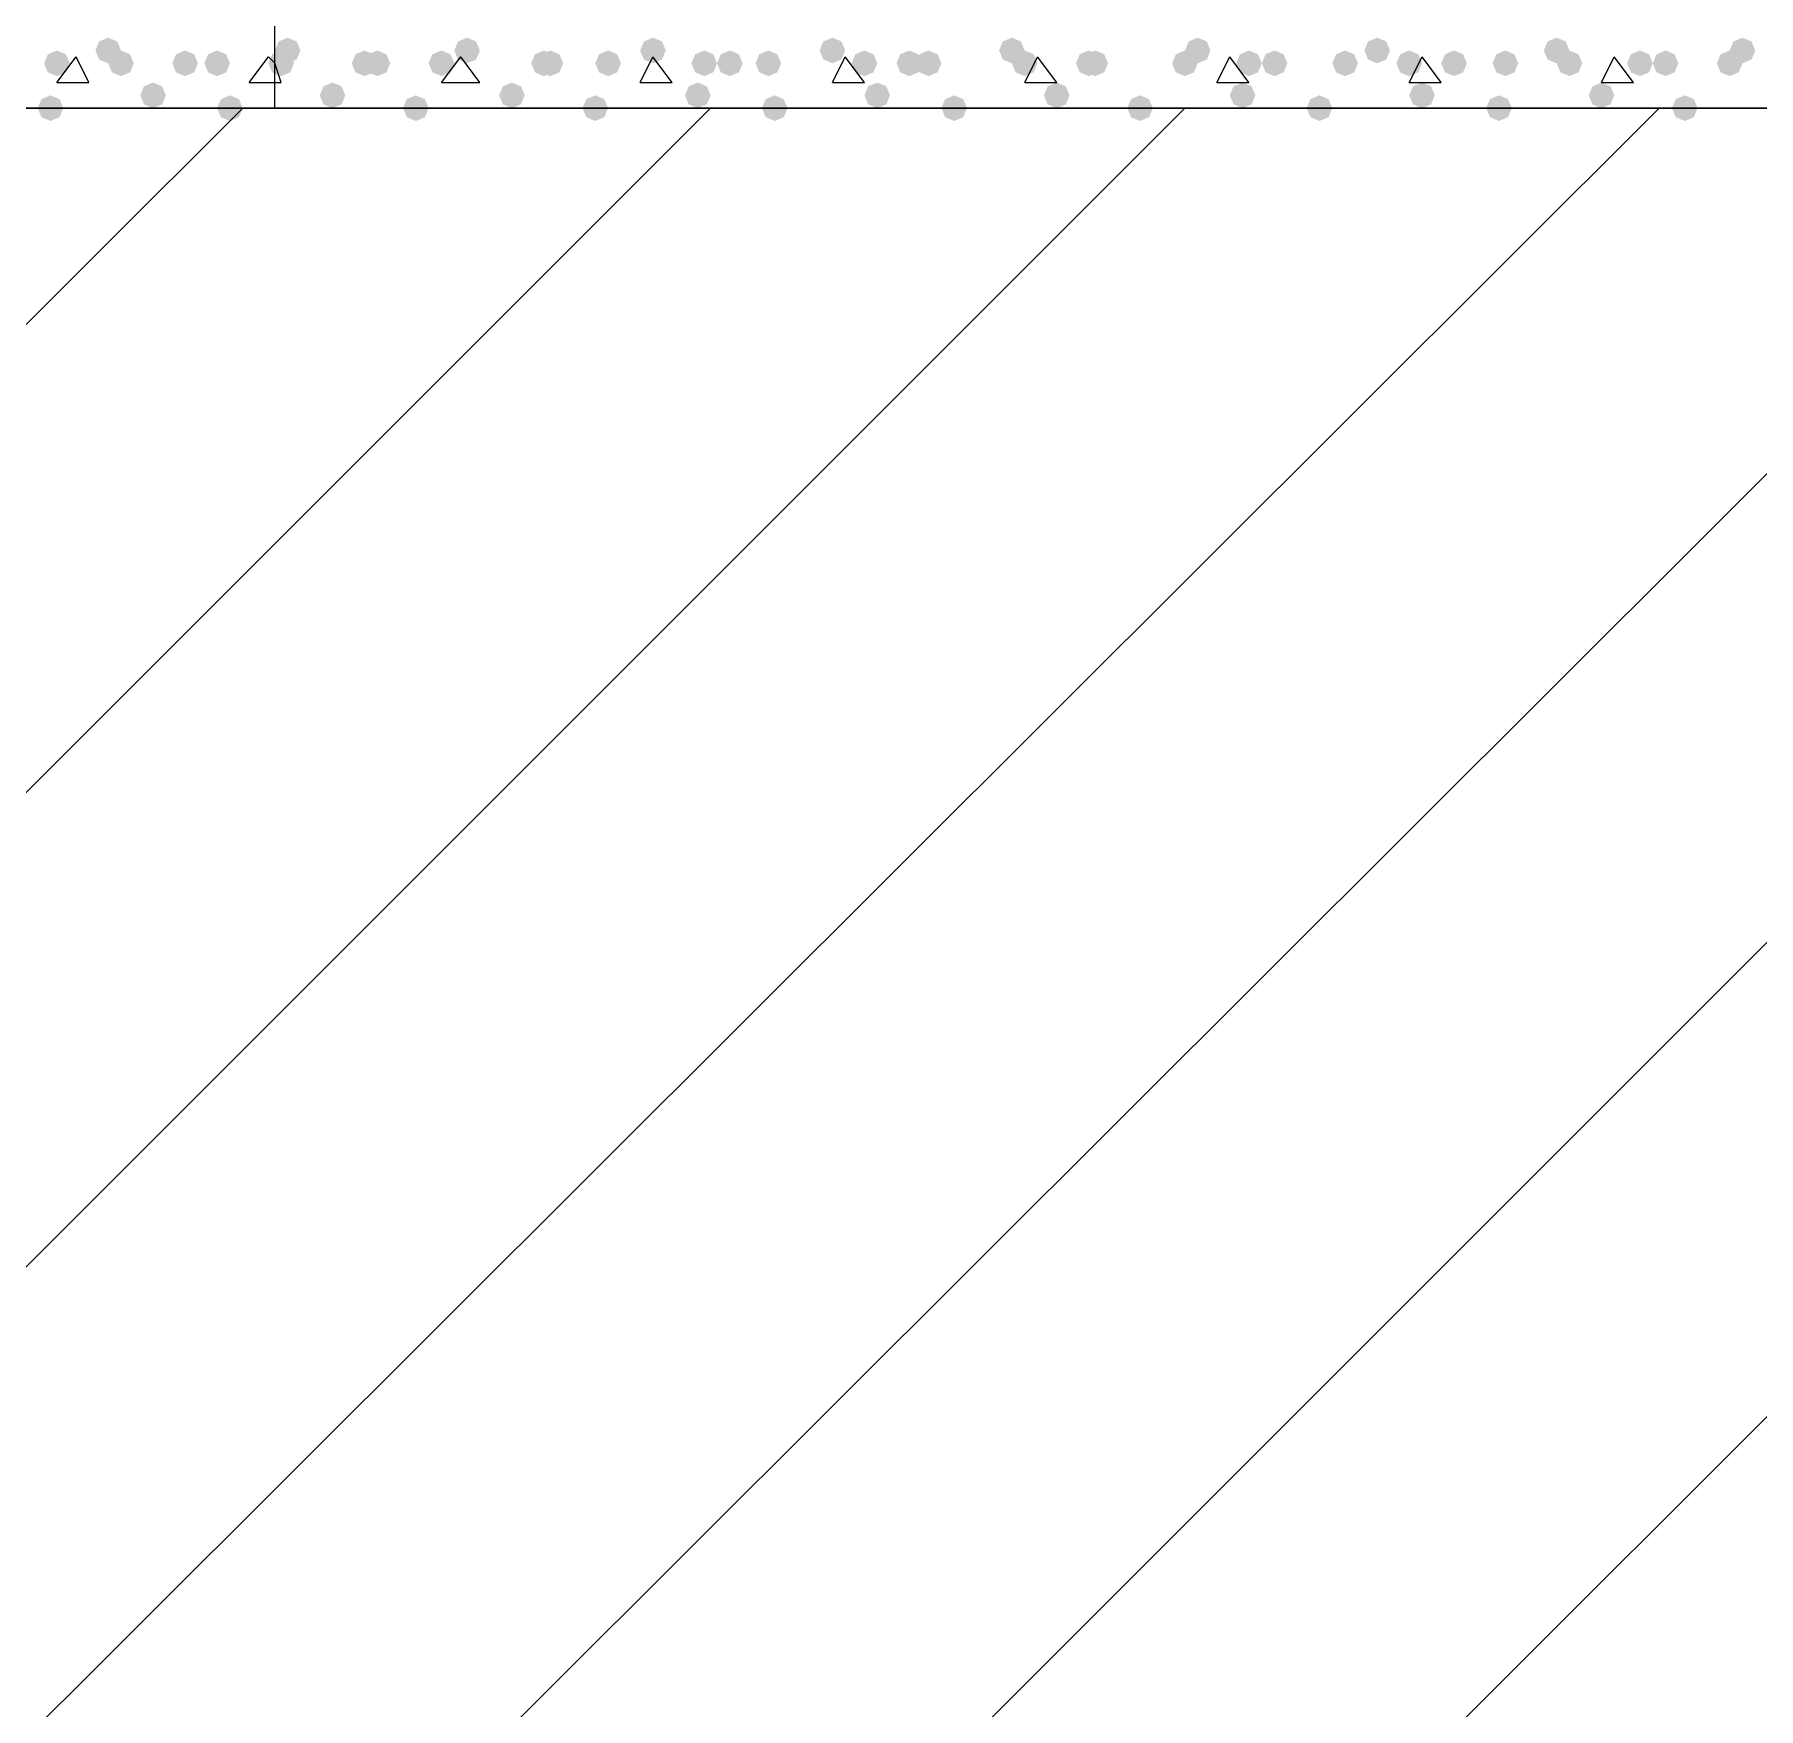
# Model space of a CAD drawing. Header units: millimetres. Extents: x 0 to 420, y 0 to 297.
# Drawn here: x 67.25 to 78.63, y 188.56 to 199.62 of the extents above; entities that cross this region are included whole.
import ezdxf

# ---------------------------------------------------------------- set-up
doc = ezdxf.new("R2010")
doc.units = ezdxf.units.MM
doc.layers.get('0').update_dxf_attribs({"linetype": 'CONTINUOUS'})

msp = doc.modelspace()

# ---------------------------------------------------------------- hatches: boundary and pattern name
at = {"true_color": 0x000007}
for points in [[(67.479333, 199.432333), (67.454462, 199.372537), (67.394667, 199.347667), (67.334871, 199.372537), (67.31, 199.432333), (67.334871, 199.492129), (67.394667, 199.517), (67.454462, 199.492129)], [(67.818, 199.517), (67.793129, 199.457204), (67.733333, 199.432333), (67.673537, 199.457204), (67.648667, 199.517), (67.673537, 199.576796), (67.733333, 199.601667), (67.793129, 199.576796)], [(67.902667, 199.432333), (67.877796, 199.372537), (67.818, 199.347667), (67.758204, 199.372537), (67.733333, 199.432333), (67.758204, 199.492129), (67.818, 199.517), (67.877796, 199.492129)], [(68.326, 199.432333), (68.301129, 199.372537), (68.241333, 199.347667), (68.181537, 199.372537), (68.156667, 199.432333), (68.181537, 199.492129), (68.241333, 199.517), (68.301129, 199.492129)], [(68.537667, 199.432333), (68.512796, 199.372537), (68.453, 199.347667), (68.393204, 199.372537), (68.368333, 199.432333), (68.393204, 199.492129), (68.453, 199.517), (68.512796, 199.492129)], [(68.114333, 199.220667), (68.089462, 199.160871), (68.029667, 199.136), (67.969871, 199.160871), (67.945, 199.220667), (67.969871, 199.280462), (68.029667, 199.305333), (68.089462, 199.280463)], [(67.437, 199.136), (67.412129, 199.076204), (67.352333, 199.051333), (67.292538, 199.076204), (67.267667, 199.136), (67.292537, 199.195796), (67.352333, 199.220667), (67.412129, 199.195796)], [(68.622333, 199.136), (68.597463, 199.076204), (68.537667, 199.051333), (68.477871, 199.076204), (68.453, 199.136), (68.477871, 199.195796), (68.537667, 199.220667), (68.597462, 199.195796)]]:
    msp.add_hatch(color=0, dxfattribs=at).paths.add_polyline_path(points, flags=0)
at = {"true_color": 0x000008}
for points in [[(68.961, 199.432333), (68.936129, 199.372537), (68.876333, 199.347667), (68.816537, 199.372537), (68.791667, 199.432333), (68.816537, 199.492129), (68.876333, 199.517), (68.936129, 199.492129)], [(69.003333, 199.517), (68.978463, 199.457204), (68.918667, 199.432333), (68.858871, 199.457204), (68.834, 199.517), (68.858871, 199.576796), (68.918667, 199.601667), (68.978462, 199.576796)], [(69.511333, 199.432333), (69.486462, 199.372537), (69.426667, 199.347667), (69.366871, 199.372537), (69.342, 199.432333), (69.366871, 199.492129), (69.426667, 199.517), (69.486462, 199.492129)], [(69.596, 199.432333), (69.571129, 199.372537), (69.511333, 199.347667), (69.451537, 199.372537), (69.426667, 199.432333), (69.451537, 199.492129), (69.511333, 199.517), (69.571129, 199.492129)], [(70.019333, 199.432333), (69.994462, 199.372537), (69.934667, 199.347667), (69.874871, 199.372537), (69.85, 199.432333), (69.874871, 199.492129), (69.934667, 199.517), (69.994462, 199.492129)], [(70.188667, 199.517), (70.163796, 199.457204), (70.104, 199.432333), (70.044204, 199.457204), (70.019333, 199.517), (70.044204, 199.576796), (70.104, 199.601667), (70.163796, 199.576796)], [(70.696667, 199.432333), (70.671796, 199.372537), (70.612, 199.347667), (70.552204, 199.372537), (70.527333, 199.432333), (70.552204, 199.492129), (70.612, 199.517), (70.671796, 199.492129)], [(70.739, 199.432333), (70.714129, 199.372537), (70.654333, 199.347667), (70.594538, 199.372537), (70.569667, 199.432333), (70.594537, 199.492129), (70.654333, 199.517), (70.714129, 199.492129)], [(71.12, 199.432333), (71.095129, 199.372537), (71.035333, 199.347667), (70.975538, 199.372537), (70.950667, 199.432333), (70.975537, 199.492129), (71.035333, 199.517), (71.095129, 199.492129)], [(71.416333, 199.517), (71.391462, 199.457204), (71.331667, 199.432333), (71.271871, 199.457204), (71.247, 199.517), (71.271871, 199.576796), (71.331667, 199.601667), (71.391462, 199.576796)], [(71.755, 199.432333), (71.730129, 199.372537), (71.670333, 199.347667), (71.610538, 199.372537), (71.585667, 199.432333), (71.610537, 199.492129), (71.670333, 199.517), (71.730129, 199.492129)], [(71.924333, 199.432333), (71.899462, 199.372537), (71.839667, 199.347667), (71.779871, 199.372537), (71.755, 199.432333), (71.779871, 199.492129), (71.839667, 199.517), (71.899462, 199.492129)], [(72.178333, 199.432333), (72.153463, 199.372537), (72.093667, 199.347667), (72.033871, 199.372537), (72.009, 199.432333), (72.033871, 199.492129), (72.093667, 199.517), (72.153462, 199.492129)], [(72.601667, 199.517), (72.576796, 199.457204), (72.517, 199.432333), (72.457204, 199.457204), (72.432333, 199.517), (72.457204, 199.576796), (72.517, 199.601667), (72.576796, 199.576796)], [(72.813333, 199.432333), (72.788463, 199.372537), (72.728667, 199.347667), (72.668871, 199.372537), (72.644, 199.432333), (72.668871, 199.492129), (72.728667, 199.517), (72.788462, 199.492129)], [(73.109667, 199.432333), (73.084796, 199.372537), (73.025, 199.347667), (72.965204, 199.372537), (72.940333, 199.432333), (72.965204, 199.492129), (73.025, 199.517), (73.084796, 199.492129)], [(73.236667, 199.432333), (73.211796, 199.372537), (73.152, 199.347667), (73.092204, 199.372537), (73.067333, 199.432333), (73.092204, 199.492129), (73.152, 199.517), (73.211796, 199.492129)], [(73.787, 199.517), (73.762129, 199.457204), (73.702333, 199.432333), (73.642538, 199.457204), (73.617667, 199.517), (73.642537, 199.576796), (73.702333, 199.601667), (73.762129, 199.576796)], [(73.871667, 199.432333), (73.846796, 199.372537), (73.787, 199.347667), (73.727204, 199.372537), (73.702333, 199.432333), (73.727204, 199.492129), (73.787, 199.517), (73.846796, 199.492129)], [(74.295, 199.432333), (74.270129, 199.372537), (74.210333, 199.347667), (74.150538, 199.372537), (74.125667, 199.432333), (74.150537, 199.492129), (74.210333, 199.517), (74.270129, 199.492129)], [(74.337333, 199.432333), (74.312463, 199.372537), (74.252667, 199.347667), (74.192871, 199.372537), (74.168, 199.432333), (74.192871, 199.492129), (74.252667, 199.517), (74.312462, 199.492129)], [(74.93, 199.432333), (74.905129, 199.372537), (74.845333, 199.347667), (74.785538, 199.372537), (74.760667, 199.432333), (74.785537, 199.492129), (74.845333, 199.517), (74.905129, 199.492129)], [(75.014667, 199.517), (74.989796, 199.457204), (74.93, 199.432333), (74.870204, 199.457204), (74.845333, 199.517), (74.870204, 199.576796), (74.93, 199.601667), (74.989796, 199.576796)], [(75.353333, 199.432333), (75.328463, 199.372537), (75.268667, 199.347667), (75.208871, 199.372537), (75.184, 199.432333), (75.208871, 199.492129), (75.268667, 199.517), (75.328462, 199.492129)], [(75.522667, 199.432333), (75.497796, 199.372537), (75.438, 199.347667), (75.378204, 199.372537), (75.353333, 199.432333), (75.378204, 199.492129), (75.438, 199.517), (75.497796, 199.492129)], [(75.988333, 199.432333), (75.963463, 199.372537), (75.903667, 199.347667), (75.843871, 199.372537), (75.819, 199.432333), (75.843871, 199.492129), (75.903667, 199.517), (75.963462, 199.492129)], [(76.2, 199.517), (76.175129, 199.457204), (76.115333, 199.432333), (76.055538, 199.457204), (76.030667, 199.517), (76.055537, 199.576796), (76.115333, 199.601667), (76.175129, 199.576796)], [(76.411667, 199.432333), (76.386796, 199.372537), (76.327, 199.347667), (76.267204, 199.372537), (76.242333, 199.432333), (76.267204, 199.492129), (76.327, 199.517), (76.386796, 199.492129)], [(76.708, 199.432333), (76.683129, 199.372537), (76.623333, 199.347667), (76.563537, 199.372537), (76.538667, 199.432333), (76.563537, 199.492129), (76.623333, 199.517), (76.683129, 199.492129)], [(77.046667, 199.432333), (77.021796, 199.372537), (76.962, 199.347667), (76.902204, 199.372537), (76.877333, 199.432333), (76.902204, 199.492129), (76.962, 199.517), (77.021796, 199.492129)], [(77.385333, 199.517), (77.360463, 199.457204), (77.300667, 199.432333), (77.240871, 199.457204), (77.216, 199.517), (77.240871, 199.576796), (77.300667, 199.601667), (77.360462, 199.576796)], [(77.47, 199.432333), (77.445129, 199.372537), (77.385333, 199.347667), (77.325538, 199.372537), (77.300667, 199.432333), (77.325537, 199.492129), (77.385333, 199.517), (77.445129, 199.492129)], [(77.935667, 199.432333), (77.910796, 199.372537), (77.851, 199.347667), (77.791204, 199.372537), (77.766333, 199.432333), (77.791204, 199.492129), (77.851, 199.517), (77.910796, 199.492129)], [(78.105, 199.432333), (78.080129, 199.372537), (78.020333, 199.347667), (77.960538, 199.372537), (77.935667, 199.432333), (77.960537, 199.492129), (78.020333, 199.517), (78.080129, 199.492129)], [(78.528333, 199.432333), (78.503463, 199.372537), (78.443667, 199.347667), (78.383871, 199.372537), (78.359, 199.432333), (78.383871, 199.492129), (78.443667, 199.517), (78.503462, 199.492129)], [(78.613, 199.517), (78.588129, 199.457204), (78.528333, 199.432333), (78.468537, 199.457204), (78.443667, 199.517), (78.468537, 199.576796), (78.528333, 199.601667), (78.588129, 199.576796)], [(69.299667, 199.220667), (69.274796, 199.160871), (69.215, 199.136), (69.155204, 199.160871), (69.130333, 199.220667), (69.155204, 199.280462), (69.215, 199.305333), (69.274796, 199.280463)], [(70.485, 199.220667), (70.460129, 199.160871), (70.400333, 199.136), (70.340538, 199.160871), (70.315667, 199.220667), (70.340537, 199.280462), (70.400333, 199.305333), (70.460129, 199.280463)], [(71.712667, 199.220667), (71.687796, 199.160871), (71.628, 199.136), (71.568204, 199.160871), (71.543333, 199.220667), (71.568204, 199.280462), (71.628, 199.305333), (71.687796, 199.280463)], [(72.898, 199.220667), (72.873129, 199.160871), (72.813333, 199.136), (72.753537, 199.160871), (72.728667, 199.220667), (72.753537, 199.280462), (72.813333, 199.305333), (72.873129, 199.280463)], [(74.083333, 199.220667), (74.058463, 199.160871), (73.998667, 199.136), (73.938871, 199.160871), (73.914, 199.220667), (73.938871, 199.280462), (73.998667, 199.305333), (74.058462, 199.280463)], [(75.311, 199.220667), (75.286129, 199.160871), (75.226333, 199.136), (75.166537, 199.160871), (75.141667, 199.220667), (75.166537, 199.280462), (75.226333, 199.305333), (75.286129, 199.280463)], [(76.496333, 199.220667), (76.471463, 199.160871), (76.411667, 199.136), (76.351871, 199.160871), (76.327, 199.220667), (76.351871, 199.280462), (76.411667, 199.305333), (76.471462, 199.280463)], [(77.681667, 199.220667), (77.656796, 199.160871), (77.597, 199.136), (77.537204, 199.160871), (77.512333, 199.220667), (77.537204, 199.280462), (77.597, 199.305333), (77.656796, 199.280463)], [(69.85, 199.136), (69.825129, 199.076204), (69.765333, 199.051333), (69.705538, 199.076204), (69.680667, 199.136), (69.705537, 199.195796), (69.765333, 199.220667), (69.825129, 199.195796)], [(71.035333, 199.136), (71.010463, 199.076204), (70.950667, 199.051333), (70.890871, 199.076204), (70.866, 199.136), (70.890871, 199.195796), (70.950667, 199.220667), (71.010462, 199.195796)], [(72.220667, 199.136), (72.195796, 199.076204), (72.136, 199.051333), (72.076204, 199.076204), (72.051333, 199.136), (72.076204, 199.195796), (72.136, 199.220667), (72.195796, 199.195796)], [(73.406, 199.136), (73.381129, 199.076204), (73.321333, 199.051333), (73.261537, 199.076204), (73.236667, 199.136), (73.261537, 199.195796), (73.321333, 199.220667), (73.381129, 199.195796)], [(74.633667, 199.136), (74.608796, 199.076204), (74.549, 199.051333), (74.489204, 199.076204), (74.464333, 199.136), (74.489204, 199.195796), (74.549, 199.220667), (74.608796, 199.195796)], [(75.819, 199.136), (75.794129, 199.076204), (75.734333, 199.051333), (75.674538, 199.076204), (75.649667, 199.136), (75.674537, 199.195796), (75.734333, 199.220667), (75.794129, 199.195796)], [(77.004333, 199.136), (76.979462, 199.076204), (76.919667, 199.051333), (76.859871, 199.076204), (76.835, 199.136), (76.859871, 199.195796), (76.919667, 199.220667), (76.979462, 199.195796)], [(78.232, 199.136), (78.207129, 199.076204), (78.147333, 199.051333), (78.087538, 199.076204), (78.062667, 199.136), (78.087537, 199.195796), (78.147333, 199.220667), (78.207129, 199.195796)]]:
    msp.add_hatch(color=0, dxfattribs=at).paths.add_polyline_path(points, flags=0)

# ---------------------------------------------------------------- linework, layer by layer
at = {"color": 0, "true_color": 0x0000fd}
msp.add_lwpolyline([(33.528, 180.086), (377.486333, 180.086), (377.486333, 199.136), (215.053333, 199.136), (215.053333, 220.345), (195.961, 220.345), (195.961, 199.136), (33.528, 199.136)], close=True, dxfattribs=at)
at = {"color": 0, "true_color": 0x000007}
for points in [[(33.528002, 199.135999), (195.961001, 199.135999), (195.961001, 220.344999), (215.053334, 220.344999), (215.053334, 199.135999), (377.486334, 199.135999), (377.486334, 180.085999), (33.528002, 180.085999)], [(66.717333, 201.252667), (66.717333, 199.136), (68.834, 199.136), (68.834, 201.252667)]]:
    msp.add_lwpolyline(points, close=True, dxfattribs=at)
for points in [[(67.394667, 199.305333), (67.521667, 199.474667)], [(67.606333, 199.305333), (67.521667, 199.474667)], [(68.664667, 199.305333), (68.791667, 199.474667)], [(68.834, 199.432333), (68.791667, 199.474667)], [(67.394667, 199.305333), (67.606333, 199.305333)], [(68.664667, 199.305333), (68.834, 199.305333)], [(68.834, 199.136), (87.884, 199.136)]]:
    msp.add_lwpolyline(points, dxfattribs=at)
at = {"color": 0, "true_color": 0x000008}
for points in [[(68.876333, 199.305333), (68.834, 199.432333)], [(69.934667, 199.305333), (70.061667, 199.474667)], [(70.188667, 199.305333), (70.061667, 199.474667)], [(71.247, 199.305333), (71.331667, 199.474667)], [(71.458667, 199.305333), (71.331667, 199.474667)], [(72.517, 199.305333), (72.601667, 199.474667)], [(72.728667, 199.305333), (72.601667, 199.474667)], [(73.787, 199.305333), (73.871667, 199.474667)], [(73.998667, 199.305333), (73.871667, 199.474667)], [(75.057, 199.305333), (75.141667, 199.474667)], [(75.268667, 199.305333), (75.141667, 199.474667)], [(76.327, 199.305333), (76.411667, 199.474667)], [(76.538667, 199.305333), (76.411667, 199.474667)], [(77.597, 199.305333), (77.681667, 199.474667)], [(77.808667, 199.305333), (77.681667, 199.474667)], [(68.834, 199.305333), (68.876333, 199.305333)], [(69.934667, 199.305333), (70.188667, 199.305333)], [(71.247, 199.305333), (71.458667, 199.305333)], [(72.517, 199.305333), (72.728667, 199.305333)], [(73.787, 199.305333), (73.998667, 199.305333)], [(75.057, 199.305333), (75.268667, 199.305333)], [(76.327, 199.305333), (76.538667, 199.305333)], [(77.597, 199.305333), (77.808667, 199.305333)]]:
    msp.add_lwpolyline(points, dxfattribs=at)
at = {"color": 0, "true_color": 0x000002}
for points in [[(49.53, 180.086), (68.622333, 199.136)], [(52.662667, 180.086), (71.712667, 199.136)], [(55.795333, 180.086), (74.845333, 199.136)], [(58.885667, 180.086), (77.978, 199.136)], [(62.018333, 180.086), (81.110667, 199.136)], [(65.151, 180.086), (84.201, 199.136)], [(68.283667, 180.086), (87.333667, 199.136)]]:
    msp.add_lwpolyline(points, dxfattribs=at)

doc.saveas('drawing.dxf')
